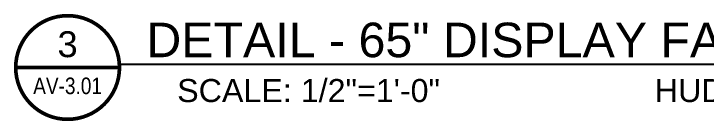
# Model space of a CAD drawing. Extents: x -382 to 1420, y -377 to 265.
# Drawn here: x -7.2 to 82.9, y -244.6 to -230.6 of the extents above; entities that cross this region are included whole.
import ezdxf
from ezdxf.enums import TextEntityAlignment as Align

# ---------------------------------------------------------------- set-up
doc = ezdxf.new("R2010")
doc.units = 0
doc.header["$MEASUREMENT"] = 0
doc.layers.get('0').update_dxf_attribs({"linetype": 'CONTINUOUS'})
doc.layers.add('AV-Anno-Iden', color=154, linetype='CONTINUOUS')
doc.styles.add('NARROW', font='ARIALN.TTF')
doc.styles.get("Standard").update_dxf_attribs({"font": 'arial.ttf'})

# ---------------------------------------------------------------- blocks, each defined once
blk = doc.blocks.new('marker')
at = {"const_width": 0.02}
blk.add_lwpolyline([(-0.2812, 0, 1), (0.2812, 0, 1)], format="xyb", close=True, dxfattribs=at)
blk.add_lwpolyline([(-0.2812, 0), (0.2812, 0)], dxfattribs=at)
at = {"linetype": 'Continuous'}
for tag, p, height in [('%%UTITLE', (0.2813, 0.0558), 0.1875), ('SCALE', (0.5938, -0.1875), 0.125)]:
    blk.add_attdef(tag, p, '', height=height, dxfattribs=at)
blk.add_attdef('DETAIL', text='', height=0.1406).set_placement((0, 0.0561), align=Align.CENTER)
at = {"style": 'NARROW'}
blk.add_attdef('DRAWING', text='', height=0.09, dxfattribs=at).set_placement((0, -0.0996), align=Align.MIDDLE_CENTER)

msp = doc.modelspace()

# ---------------------------------------------------------------- block references
at = {"layer": 'AV-Anno-Iden', "xscale": 24, "yscale": 24, "zscale": 24}
msp.add_blockref('marker', (-0.19081, -237.57133), dxfattribs=at).add_auto_attribs({'DETAIL': '3', 'DRAWING': 'AV-3.01', '%%UTITLE': '%%u  DETAIL - 65" DISPLAY FACILITY ELEVATION', 'SCALE': 'SCALE: 1/2"=1\'-0"                        HUDDLE 1002.08'})

doc.saveas('drawing.dxf')
